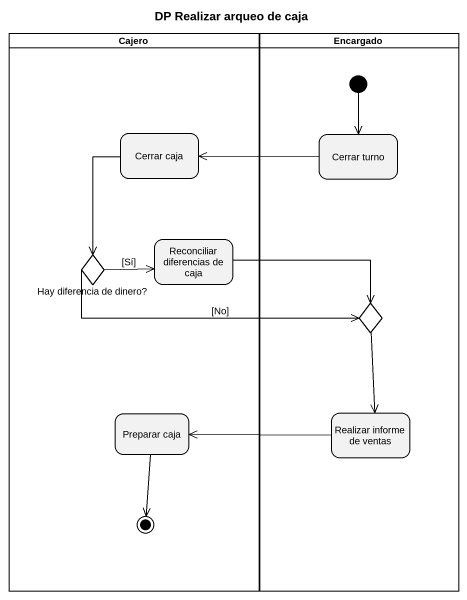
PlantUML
@startuml
title DP Realizar arqueo de caja
hide empty description
state Cajero <<partition>> {
  state "Cerrar caja" as Cerrar_caja
  state "Hay diferencia de dinero?" as Hay_diferencia_de_dinero <<choice>>
  state "Reconciliar diferencias de caja" as Reconciliar_diferencias_de
  state "Preparar caja" as Preparar_caja
  Preparar_caja --> [*]
}
state Encargado <<partition>> {
  state "Cerrar turno" as Cerrar_turno
  state choice1 <<choice>>
  state "Realizar informe de ventas" as Realizar_informe_de_ventas
  [*] --> Cerrar_turno
}
Cerrar_caja --> Hay_diferencia_de_dinero
Cerrar_turno -left-> Cerrar_caja
Hay_diferencia_de_dinero -right-> Reconciliar_diferencias_de : [Sí]
Hay_diferencia_de_dinero -right-> choice1 : [No]
Reconciliar_diferencias_de -right-> choice1
choice1 --> Realizar_informe_de_ventas
Realizar_informe_de_ventas -left-> Preparar_caja
@enduml
